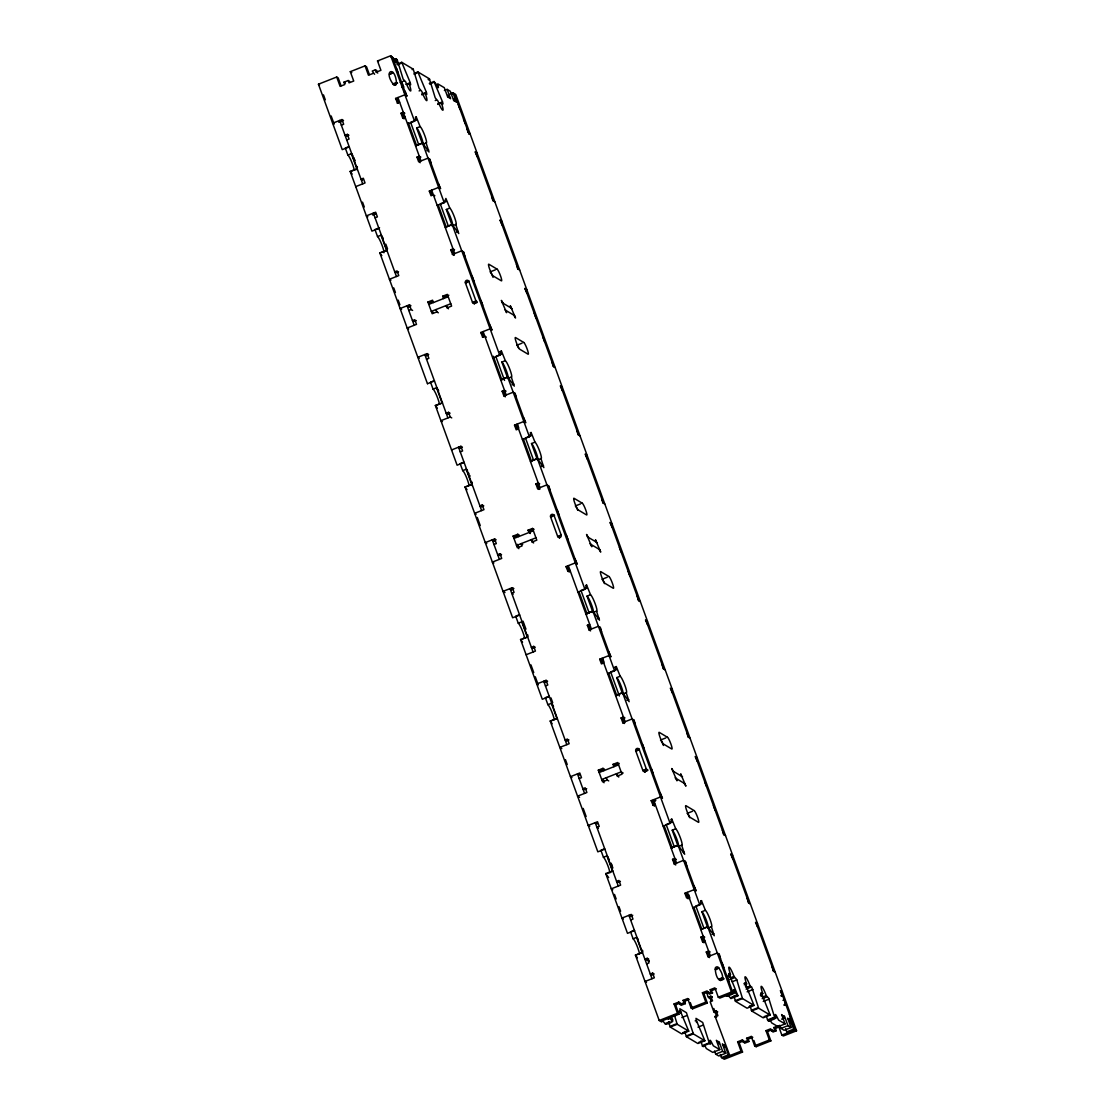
<?xml version="1.0" encoding="UTF-8"?>
<svg xmlns="http://www.w3.org/2000/svg" width="1115" height="1115" viewBox="0 0 1115 1115"><rect width="100%" height="100%" fill="white"/><g stroke="black" fill="none" stroke-linecap="round" stroke-linejoin="round"><path stroke-width="1.5" d="M407.365 84.503L409.121 83.82A8.864 1.254 68.5 0 1 410.362 90.97A8.864 1.254 68.5 0 1 405.637 81.743L403.142 79.095L397.177 59.722L396.076 58.942L396.173 60.224A5.059 0.725 68.5 0 1 396.369 62.775A5.059 0.725 68.5 0 1 394.306 59.095L390.724 55.75L377.511 60.949L380.926 70.315L376.257 72.154L375.407 69.813L372.257 71.053L374.598 74.273M703.663 1046.637L702.478 1046.26L700.903 1041.103M390.724 74.092L393.038 72.405M415.63 145.842L422.446 142.901L429.024 152.058L426.111 142.985A8.864 1.254 68.5 0 0 424.871 135.835A8.864 1.254 68.5 0 0 420.146 126.608L416.243 116.95L414.543 121.173L390.724 55.75M422.487 142.929L444.202 202.665L445.902 198.442L449.805 208.101A8.864 1.254 68.5 0 1 454.53 217.327A8.864 1.254 68.5 0 1 455.77 224.491L458.753 233.565L452.146 224.422L445.289 227.335M530.489 461.401L537.305 458.46L543.869 467.617L540.97 458.558A8.864 1.254 68.5 0 0 539.716 451.394A8.864 1.254 68.5 0 0 535.005 442.167L531.102 432.509L529.388 436.732L507.646 376.968L514.294 386.138L511.297 377.051A8.864 1.254 68.5 0 0 510.057 369.901A8.864 1.254 68.5 0 0 505.332 360.675L501.429 351.016L499.729 355.239L452.146 224.422M586.016 613.975L592.832 611.034L599.48 620.205L596.497 611.118A8.864 1.254 68.5 0 0 595.257 603.968A8.864 1.254 68.5 0 0 590.532 594.741L586.629 585.082L584.929 589.305L537.346 458.488M592.873 611.062L614.588 670.798L616.288 666.575L620.191 676.234A8.864 1.254 68.5 0 1 624.916 685.46A8.864 1.254 68.5 0 1 626.156 692.624L629.139 701.697L622.532 692.554L615.675 695.467M700.875 929.534L707.691 926.593L714.269 935.75L711.356 926.69A8.864 1.254 68.5 0 0 710.102 919.527A8.864 1.254 68.5 0 0 705.391 910.3L701.488 900.641L699.774 904.864L678.032 845.1L684.68 854.271L681.683 845.198A8.864 1.254 68.5 0 0 680.443 838.034A8.864 1.254 68.5 0 0 675.732 828.807L671.815 819.149L670.115 823.372L622.532 692.554M744.304 984.852L746.646 983.932L745.029 983.096L754.033 1005.437L747.036 1008.197L735.51 1001.326L733.921 996.169M607.619 673.572L614.616 670.812M407.63 123.932L414.543 121.173M437.233 205.439L444.23 202.679M492.816 357.999L499.729 355.239M522.433 439.505L529.388 436.732M578.016 592.065L584.929 589.305M663.216 826.131L670.115 823.372M692.819 907.638L699.774 904.864M549.402 696.499L542.308 699.272L520.552 639.494L527.716 636.93L522.475 638.993M349.329 146.887L342.249 149.633L318.444 84.21L336.702 77.019L338.193 77.911L341.037 85.716M379.016 228.366L371.922 231.126L350.166 171.362L357.33 168.797L352.089 170.86M427.505 383.727L434.502 380.968M464.216 462.432L457.108 465.206L435.352 405.428L442.53 402.863L437.275 404.926M519.729 615.02L512.635 617.766L465.025 486.934L472.189 484.356L466.948 486.419M604.915 849.086L597.835 851.832L550.211 721.001L557.389 718.422L552.134 720.485M607.675 873.059L612.915 870.996L605.738 873.561L627.494 933.339L634.602 930.565M336.702 77.019L340.117 86.385L344.772 84.545L343.922 82.203L348.201 80.531L349.051 82.858L353.72 81.033L350.305 71.667L365.037 65.869L366.528 66.747L369.372 74.552M391.044 57.102L392.215 56.642L406.418 95.653M393.734 59.848L396.076 58.942M395.95 60.015L397.121 59.555M396.173 60.67L397.344 60.224M373.107 73.395L368.452 75.221L365.037 65.869M397.065 64.14L401.735 62.301L413.247 69.172L419.101 88.266L421.777 91.36A8.864 1.254 68.5 0 0 426.488 100.587A8.864 1.254 68.5 0 0 425.247 93.423L421.749 94.803M397.33 64.823L400.829 63.444M389.414 74.106L392.912 72.726M412.09 69.632L413.247 69.172M414.362 73.297L417.86 71.918L429.387 78.789L435.226 97.869L437.902 100.963A8.864 1.254 68.5 0 0 442.627 110.204A8.864 1.254 68.5 0 0 441.373 103.04L437.874 104.42M414.041 74.203L416.954 73.06M400.285 82.454L401.944 82.287L403.644 86.97L402.473 87.43M402.989 81.311L404.146 80.851M396.118 84.587L394.947 85.047L392.954 83.862C383.156 70.398 395.114 65.451 396.452 82.482L397.581 83.151M400.773 82.747L401.944 82.287M405.874 84.378L410.25 82.663L401.735 62.301M401.985 87.137L403.644 86.97M428.216 79.249L429.387 78.789M428.439 79.904L429.61 79.444M404.048 91.723L405.205 91.263L406.905 95.946L405.749 96.406M429.331 83.374L434 81.534L436.077 84.001A5.059 0.725 68.5 0 0 437.986 87.528A5.059 0.725 68.5 0 0 438.265 86.259L437.749 83.848L444.286 87.667L447.686 97.019L448.676 97.618L447.826 95.277L450.585 98.747L447.171 89.381L444.383 90.482M429.596 84.057L433.094 82.677M338.793 122.274L343.462 120.448L341.971 119.556L332.646 123.221L334.138 124.113L331.169 115.988M397.553 103.263L395.602 98.441L404.926 94.761L406.905 95.946M419.115 90.928L420.285 90.468M341.343 125.159L343.671 124.239L341.971 119.556M397.302 103.11L399.63 102.204M421.721 94.106L426.376 92.266L417.86 71.918M347.364 134.371L345.037 135.291L346.528 136.183L348.856 135.263L347.364 134.371L349.065 139.054L346.737 139.974M400.996 113.256L402.487 114.148L404.188 118.831L402.696 117.939L400.996 113.256L403.323 112.336L404.815 113.228M450.167 93.939L452.969 92.838L455.784 94.51L796.556 1030.79L783.343 1035.988L781.852 1035.096L778.451 1025.744L773.782 1027.57L776.124 1030.804L772.988 1032.044L770.646 1028.811L765.977 1030.65L769.378 1040.016L770.869 1040.894L756.137 1046.706L754.646 1045.814L751.245 1036.448L746.576 1038.288L748.918 1041.522L744.653 1043.194L742.311 1039.974L737.642 1041.8L741.043 1051.166L742.534 1052.058L724.276 1059.25L721.461 1057.577L720.318 1054.456M435.24 100.545L436.411 100.085M452.551 94.315L454.293 93.632L468.495 132.643M437.847 103.723L442.516 101.883L434 81.534M402.696 117.939L405.024 117.019M415.365 117.284L416.243 116.95M354.18 169.787A8.864 1.254 68.5 0 0 351.309 161.09A8.864 1.254 68.5 0 0 347.866 155.069L345.302 148.044L348.8 146.664M418.752 144.755L410.599 122.343L411.463 121.995M412.118 121.73L416.717 119.932M347.866 155.069L351.364 153.689A8.864 1.254 68.5 0 1 351.727 154.023M426.111 142.985L422.613 144.365L416.648 127.988L420.146 126.608M417.372 145.145L422.627 143.082M468.579 134.079L469.986 133.521L467.993 132.337L466.795 127.96M426.92 150.706L428.662 150.009M416.968 157.145L419.296 156.225L420.787 157.117L418.46 158.037L416.968 157.145L418.669 161.828L427.993 158.149L429.986 159.333L431.198 163.724M355.713 186.623L365.037 182.944L363.337 178.261L361.009 179.18L362.5 180.072M434.85 195.738L433.359 194.846L431.031 195.766L429.317 191.083L438.641 187.418L440.634 188.602L438.432 183.613M372.521 214.93L375.63 213.704M375.058 217.801L377.4 216.881L375.685 212.198L366.361 215.878L367.852 216.77M383.922 252.757A8.864 1.254 68.5 0 0 381.651 244.241A8.864 1.254 68.5 0 0 377.525 236.561L374.961 229.551L379.56 227.739M448.411 226.261L440.258 203.836L446.376 201.425M377.525 236.561L381.023 235.195A8.864 1.254 68.5 0 1 381.874 236.143M452.411 225.927A8.864 1.254 68.5 0 1 452.272 225.857L446.307 209.481L449.805 208.101M427.449 383.699L379.825 252.868L387.003 250.29L381.748 252.352M447.045 226.652L452.286 224.575M452.272 225.857L455.77 224.491M456.579 232.199L458.321 231.502M450.683 249.802L453.025 248.882L454.516 249.774L452.174 250.68L450.683 249.802L452.648 254.624M398.543 271.809L396.215 272.729L394.724 271.837L397.065 270.917L398.766 275.6L389.442 279.266L390.933 280.158M452.397 254.485L461.721 250.805L463.701 251.99L464.913 256.38M495.367 269.83L490.112 271.893A6.328 0.892 68.5 0 1 493.053 277.342M407.797 306.973L410.905 305.747L409.414 304.855L400.09 308.534L401.581 309.413M476.969 301.538L475.966 300.952L468.871 281.44L465.373 282.82L472.467 302.318L474.46 303.503L477.262 302.402M438.334 312.785L436.843 311.893L432.174 313.733L427.909 302.026L432.578 300.2L433.428 302.541M443.533 298.555L442.683 296.214L447.352 294.374L451.603 306.081L446.948 307.921L446.084 305.58L448.425 308.813M408.787 310.458L411.114 309.538L412.606 310.43M432.509 301.691L429.4 302.918L427.909 302.026M448.829 295.266L444.174 297.106L442.683 296.214M428.787 304.367L448.216 296.715M450.767 303.74L431.338 311.392L433.331 312.576M416.299 320.562L413.972 321.482L412.48 320.604L414.808 319.684L416.508 324.367L407.184 328.033L408.675 328.925M425.54 355.727L428.648 354.514L427.157 353.622L417.832 357.288L419.324 358.18M482.739 337.329L480.788 332.507L490.112 328.827L492.105 330.012L489.903 325.036M426.529 359.225L428.871 358.305L427.157 353.622M482.488 337.176L484.83 336.27L486.321 337.148M499.687 351.699L501.429 351.016M522.057 343.169L516.803 345.246A6.328 0.892 68.5 0 1 518.782 348.451M439.38 403.853A8.864 1.254 68.5 0 0 436.495 395.156A8.864 1.254 68.5 0 0 433.052 389.135L430.502 382.111L431.38 381.776M432.244 381.428L434 380.745M496.663 356.061L501.903 353.999M433.052 389.135L436.55 387.755A8.864 1.254 68.5 0 1 437.679 389.149M507.255 376.94L501.848 362.054L505.332 360.675M507.646 376.968L500.816 379.908M502.572 379.212L507.813 377.149M507.799 378.431L511.297 377.051M512.106 384.773L513.862 384.076M448.537 412.327L446.195 413.247L447.686 414.139L450.014 413.219L448.537 412.327L450.237 417.01L451.728 417.902M502.154 391.212L504.496 390.292L505.987 391.184L503.646 392.104L502.154 391.212L503.868 395.895L505.36 396.787L503.646 392.104M450.237 417.01L440.913 420.689L442.404 421.582M503.868 395.895L513.193 392.215L515.172 393.4L516.384 397.79M451.561 449.944L460.885 446.279L462.377 447.157L459.269 448.383M518.545 428.913L516.217 429.832L514.517 425.15L523.841 421.484L525.834 422.669L523.632 417.693M460.258 451.868L462.586 450.948L460.885 446.279M530.224 432.857L531.102 432.509M469.039 485.346A8.864 1.254 68.5 0 0 466.168 476.649A8.864 1.254 68.5 0 0 462.711 470.628L460.161 463.617L463.659 462.237M533.611 460.328L525.444 437.902L526.322 437.554M526.977 437.303L531.576 435.491M462.711 470.628L466.209 469.262A8.864 1.254 68.5 0 1 466.586 469.582M540.97 458.558L537.472 459.938L531.507 443.547L535.005 442.167M532.231 460.718L537.486 458.641M540.9 466.614L543.521 465.582M482.251 504.983L479.924 505.903L481.415 506.795L483.743 505.875L482.251 504.983L483.952 509.667L474.628 513.332L476.119 514.224M538.824 489.29L537.583 488.551L535.883 483.868L538.211 482.948L539.702 483.84M537.583 488.551L546.908 484.872L548.901 486.056L550.113 490.447M580.553 503.896L575.312 505.959A6.328 0.892 68.5 0 1 575.591 506.224M492.983 541.04L496.091 539.813L494.6 538.921L485.276 542.601L486.767 543.479M550.573 516.886L554.071 515.506L561.166 535.019A1.896 1.854 -59.2 0 1 560.051 537.458A1.896 1.854 -59.2 0 1 557.667 536.399L550.573 516.886A1.896 1.854 -59.2 0 1 551.674 514.447A1.896 1.854 -59.2 0 1 554.071 515.506M513.109 536.092L517.778 534.266L519.255 535.144L514.6 536.984L513.109 536.092L517.374 547.8L522.029 545.96L521.179 543.618L522.67 544.51M527.883 530.28L532.538 528.44L534.029 529.332L529.36 531.172L527.883 530.28L530.224 533.514L529.36 531.172M493.973 544.524L496.314 543.604L494.6 538.921M513.973 538.433L533.402 530.782M535.967 537.806L516.538 545.458L518.517 546.643M500.008 553.751L497.666 554.671L499.158 555.549L501.485 554.643L500.008 553.751L501.708 558.434L492.384 562.099L493.875 562.991M532.134 541.988L533.625 542.88L531.284 539.646L532.134 541.988L536.803 540.148L532.538 528.44M561.166 535.019L557.667 536.399L559.66 537.569M510.74 589.793L513.848 588.581L512.356 587.689L503.032 591.354L505.011 592.539M567.939 571.396L565.988 566.573L575.312 562.894L577.305 564.079L575.103 559.103M567.688 571.256L570.016 570.336M585.751 585.431L586.629 585.082M607.243 577.236L602.002 579.312A6.328 0.892 68.5 0 1 604.469 583.605M516.566 615.842L519.186 614.811M587.103 588.065L580.985 590.476L589.138 612.888M515.688 616.177L518.252 623.201L521.75 621.822A8.864 1.254 68.5 0 1 522.336 622.435M596.497 611.118L592.999 612.497L587.034 596.121L590.532 594.741M587.758 613.278L593.013 611.215M597.306 618.839L599.048 618.142M533.723 646.393L531.395 647.313L532.886 648.205L535.214 647.285L533.723 646.393L535.423 651.076L526.099 654.756M587.354 625.278L588.845 626.17L590.546 630.853L589.054 629.961L587.354 625.278L589.682 624.358M589.054 629.961L598.379 626.296L600.372 627.466L601.584 631.857M544.455 682.45L547.563 681.223L546.071 680.345L536.747 684.011L538.238 684.903L535.284 676.777M603.745 662.979L601.417 663.899L599.703 659.216L609.041 655.55L611.02 656.735L608.818 651.759M545.444 685.934L547.786 685.014L546.071 680.345M614.546 667.272L616.288 666.575M554.225 719.426A8.864 1.254 68.5 0 0 551.354 710.715A8.864 1.254 68.5 0 0 547.911 704.708L545.36 697.683L546.225 697.335M547.103 696.986L548.859 696.304M616.762 669.558L610.644 671.969L619.382 695.997M547.911 704.708L551.409 703.328A8.864 1.254 68.5 0 1 552.538 704.722M622.114 692.513L616.693 677.613L620.191 676.234M617.431 694.784L622.672 692.708M626.156 692.624L622.658 694.004A8.864 1.254 68.5 0 0 621.417 686.84A8.864 1.254 68.5 0 0 616.693 677.613M626.964 700.332L628.721 699.649M621.083 717.935L623.41 717.015L624.902 717.907L622.56 718.827L621.083 717.935L622.783 722.618L624.024 723.356M568.943 739.942L566.601 740.862L565.11 739.97L567.451 739.05L569.152 743.733L559.828 747.412L561.807 748.583M622.783 722.618L632.107 718.938L634.101 720.123L635.299 724.513M665.753 737.963L660.498 740.039A6.328 0.892 68.5 0 1 663.439 745.475M647.648 770.535L644.846 771.65L642.867 770.465L635.759 750.952L639.257 749.573L646.365 769.085L647.843 769.963M598.295 770.172L602.964 768.333L604.455 769.211L599.786 771.05L598.295 770.172L602.56 781.866L607.229 780.026L608.72 780.918M613.919 766.688L613.069 764.346L617.738 762.521L621.989 774.214L617.334 776.054L616.484 773.712L618.825 776.946L617.334 776.054M579.173 778.591L581.5 777.671L579.8 772.988L570.476 776.667L571.967 777.545M619.229 763.399L614.56 765.238L613.069 764.346M599.173 772.5L618.602 764.848M586.685 788.709L584.358 789.615L582.866 788.737L585.194 787.817L586.894 792.5L577.57 796.166L579.563 797.35M653.125 805.462L651.174 800.64L660.512 796.96L662.491 798.145L660.289 793.169M651.174 800.64L652.665 801.518L655.773 800.305M652.888 805.323L655.216 804.403M670.951 819.497L671.815 819.149M687.202 813.379L692.443 811.302M603.94 849.045L600.887 850.243L603.438 857.268A8.864 1.254 68.5 0 1 607.243 864.125A8.864 1.254 68.5 0 1 609.863 872.892M672.289 822.131L666.171 824.543L674.338 846.954M603.438 857.268L606.936 855.888A8.864 1.254 68.5 0 1 608.372 857.797M677.655 845.086L672.234 830.187L675.732 828.807M678.032 845.1L671.202 848.041M672.958 847.344L678.199 845.282M678.185 846.564L681.683 845.198M683.37 852.557L684.248 852.208M672.554 859.344L674.031 860.236L675.746 864.919L674.254 864.027L672.554 859.344L674.882 858.425M620.414 881.352L618.072 882.272L616.581 881.38L618.923 880.474L620.623 885.143L611.299 888.822L612.79 889.714M674.031 860.236L676.373 859.317M674.254 864.027L683.579 860.362L685.572 861.547L686.77 865.923M688.931 897.045L686.603 897.965L684.903 893.282L694.227 889.617L696.22 890.801L694.018 885.826M629.654 916.516L632.763 915.29M630.644 920L632.972 919.095L631.271 914.412L621.947 918.077L623.438 918.969M700.61 900.99L701.488 900.641M631.425 931.401L634.045 930.37M701.962 903.624L695.844 906.035L703.997 928.461M630.546 931.75L633.097 938.774L636.595 937.394A8.864 1.254 68.5 0 1 637.195 937.994M711.356 926.69L707.858 928.07L701.893 911.68L705.391 910.3M661.655 1020.713L661.753 1021.995L659.216 1020.49L635.411 955.067L642.575 952.489L637.334 954.552M702.617 928.851L707.872 926.788M647.244 958.301L644.916 959.207L646.407 960.099L648.735 959.179L647.244 958.301L648.944 962.97L646.616 963.89M700.875 937.171L703.203 936.252L704.694 937.144L702.366 938.063L700.875 937.171L702.575 941.854L704.067 942.746L702.366 938.063M712.164 934.398L713.907 933.715M702.575 941.854L704.917 940.935M652.637 973.116L650.31 974.036L651.801 974.928L654.129 974.008L652.637 973.116L654.338 977.799L645.014 981.479L646.505 982.357M706.269 952.001L708.596 951.081L710.088 951.973L707.76 952.893L706.269 952.001L707.969 956.684L709.461 957.562L707.76 952.893M707.969 956.684L717.307 953.004L719.287 954.189L720.499 958.579M715.273 969.423L718.771 968.043C728.569 981.507 716.624 986.454 715.273 969.423A1.896 1.854 -59.2 0 1 716.388 966.97A1.896 1.854 -59.2 0 1 718.771 968.043M728.179 975.235L730.506 974.315A8.864 1.254 68.5 0 1 729.266 967.165A8.864 1.254 68.5 0 1 733.991 976.392L736.667 979.486L742.506 998.58L754.033 1005.437M723.733 979.207L720.806 980.35L718.827 979.165L722.325 977.785L723.816 978.677M728.165 976.392L730.492 977.771L733.991 976.392M729.642 979.569L734.311 977.744M674.073 1003.932L678.742 1002.092L680.234 1002.984L675.565 1004.81L674.073 1003.932L677.488 1013.298L678.965 1014.176L660.707 1021.368M683.007 1000.406L687.676 998.566L689.168 999.458L684.499 1001.298L683.007 1000.406L685.349 1003.639L681.084 1005.326L678.742 1002.092M687.676 998.566L691.077 1007.932L692.568 1008.824L707.3 1003.026L705.823 1002.134L702.408 992.768L707.077 990.928L709.419 994.162L712.555 992.921L710.213 989.702L714.882 987.862L718.283 997.228L719.774 998.106L732.987 992.908L718.785 953.896M732.165 981.758L736.82 979.918M702.408 992.768L703.9 993.66L708.569 991.82M711.705 990.58L716.374 988.754M679.593 1004.434L683.857 1002.747M707.927 993.27L711.063 992.043L712.555 992.921M708.485 997.089L710.812 996.169L712.011 996.88M743.984 983.5L745.154 983.04M709.182 998.287L712.304 997.061M679.049 1011.263L680.22 1010.803L679.857 1008.754L686.422 1012.699L693.349 1033.898L704.875 1040.769L697.879 1043.515L686.352 1036.657L684.763 1031.5M659.216 1020.49L677.488 1013.298M691.077 1007.932L705.823 1002.134M718.283 997.228L731.496 992.015L734.144 993.521L733.935 992.252A5.059 0.725 68.5 0 1 733.74 989.688A5.059 0.725 68.5 0 1 735.816 993.367L737.893 995.834L730.896 998.58L728.82 996.127A5.059 0.725 68.5 0 0 728.22 994.803M745.461 986.691L746.618 987.388L750.116 986.008L751.719 986.984L758.632 1008.183L770.158 1015.054L763.162 1017.814L751.635 1010.943L750.06 1005.786M725.99 995.667L727.036 996.28L732.876 993.995M746.074 989.075L750.437 987.346M731.022 997.507L736.848 995.207M670.004 1021.772C655.829 1026.26 679.495 1023.807 670.798 1017.173M732.973 996.977L737.628 995.151L737.893 995.834M681.836 1017.535L686.505 1015.695M747.134 991.82L752.96 989.535M671.16 1025.925L676.986 1023.626L674.268 1014.622M735.287 1000.671L741.113 998.385M670.226 1027.04L677.209 1024.281L688.736 1031.152L681.739 1033.912L670.226 1027.04L668.638 1021.884M735.51 1001.326L742.506 998.58M713.879 1011.918L716.206 1010.998L717.698 1011.89L715.37 1012.796L713.879 1011.918L710.185 1001.772L712.513 1000.852L710.812 996.169M760.444 994.469L762.771 993.549A8.864 1.254 68.5 0 1 761.531 986.385A8.864 1.254 68.5 0 1 766.256 995.611L768.737 998.26L774.702 1017.633L775.817 1018.427L775.719 1017.145A5.059 0.725 68.5 0 1 775.385 1014.538A5.059 0.725 68.5 0 1 777.002 1016.936L778.632 1020.1L785.058 1023.932L778.061 1026.678L771.636 1022.859L770.005 1019.695M695.189 1020.866L696.345 1020.42L695.997 1018.371L702.701 1022.483L709.475 1043.515L710.534 1044.142L710.422 1042.86A5.059 0.725 68.5 0 1 710.102 1040.253A5.059 0.725 68.5 0 1 711.705 1042.65L713.335 1045.814L719.76 1049.633L712.764 1052.393L706.339 1048.56L704.722 1045.41M760.43 995.611L762.758 996.991L766.256 995.611M714.799 1016.908L717.907 1015.681L716.206 1010.998M762.2 998.692L766.576 996.963M682.645 1032.769L687.314 1030.929M749.099 1006.594L750.27 1006.134M751.426 1005.674L752.597 1005.214M697.976 1027.152L702.631 1025.312M763.259 1001.437L769.085 999.138M780.904 995.737L782.577 995.57L781.406 996.029M687.3 1035.542L693.126 1033.243M751.412 1010.288L757.252 1007.988M686.352 1036.657L693.349 1033.898M751.635 1010.943L758.632 1008.183M782.967 1000.322L784.138 999.862L785.838 1004.545L784.096 1005.228M784.179 1004.699L785.336 1004.239M698.771 1042.372L702.269 1041.006M764.068 1016.671L769.894 1014.371L770.158 1015.054M703.426 1045.145L709.251 1042.86M768.723 1019.904L768.82 1021.187L767.552 1019.904L773.378 1017.605M702.478 1046.26L709.475 1043.515M767.775 1020.56L774.772 1017.8M768.82 1021.187L774.646 1018.887M781.601 1019.138L784.402 1018.037L783.552 1015.695L784.542 1016.295L787.957 1025.661L791.093 1027.528L784.096 1030.274L780.96 1028.406L779.817 1025.284M791.093 1027.528L787.678 1018.162L790.201 1021.493L789.336 1019.152L791.093 1018.971M737.642 1041.8L739.134 1042.692L743.789 1040.852L742.311 1039.974M746.576 1038.288L748.067 1039.18L752.737 1037.34L751.245 1036.448M765.977 1030.65L767.468 1031.542L772.124 1029.702M773.782 1027.57L775.273 1028.462L779.943 1026.622M743.161 1042.316L747.426 1040.63M771.496 1031.152L774.632 1029.912M715.663 1054.121L722.659 1051.361L725.795 1053.229L718.799 1055.989L715.663 1054.121L714.534 1050.999M780.96 1028.406L787.957 1025.661M721.461 1057.577L728.457 1054.818L729.781 1055.612L715.077 1016.295L716.569 1017.187M785.615 1028.741L786.744 1031.863L793.741 1029.103L796.556 1030.79M722.785 1058.358L741.043 1051.166M754.646 1045.814L769.378 1040.016M781.852 1035.096L795.065 1029.898L780.862 990.887M727.036 996.28L726.938 994.998M447.171 89.381L450.321 91.263L453.721 100.615L454.711 101.214L453.861 98.873L456.383 102.204L452.969 92.838M396.187 67.555L397.902 72.238M458.265 104.545L459.979 109.228M377.511 60.949L378.626 61.618M409.121 83.82L410.682 84.712L410.25 82.663M425.247 93.423L426.808 94.329L426.376 92.266M441.373 103.04L442.948 103.946L442.516 101.883M463.519 118.984L465.234 123.667M375.407 69.813L376.898 70.705M376.257 72.154L377.748 73.046M395.602 98.441L397.093 99.319L398.362 102.831M350.305 71.667L351.796 72.559M477.081 153.034L475.101 151.849L477.29 156.825M348.201 80.531L349.692 81.409M343.922 82.203L345.413 83.095M318.444 84.21L319.559 84.879M491.631 196.226L492.844 200.616L494.837 201.801M341.622 121.66L339.643 120.476L362.71 183.863M501.931 221.3L499.938 220.115L502.14 225.091M429.317 191.083L430.808 191.975L431.951 195.097M516.482 264.492L517.695 268.882L519.674 270.067M526.782 289.565L524.789 288.395L526.991 293.37M375.351 214.303L373.358 213.118L396.438 276.52M472.161 276.269L473.861 280.952M534.238 313.259L535.939 317.942M502.21 302.736L512.133 308.646M466.363 283.405L465.373 282.82A1.896 1.854 -59.2 0 1 466.488 280.381A1.896 1.854 -59.2 0 1 468.871 281.44M504.761 309.747L514.698 315.67M480.955 300.465L482.67 305.134M543.033 337.455L544.747 342.124M551.981 362.027L553.193 366.417L555.172 367.588M480.788 332.507L482.279 333.385L483.422 336.507M562.281 387.1L560.288 385.915L562.49 390.891M409.066 306.96L407.087 305.775L414.181 325.287M576.831 430.292L578.044 434.683L580.023 435.867M426.822 355.727L424.829 354.542L447.909 417.93M587.117 455.366L585.138 454.181L587.34 459.157M514.517 425.15L516.008 426.042L517.137 429.164M601.682 498.558L602.88 502.949L604.874 504.133M611.968 523.646L609.989 522.461L612.191 527.437M535.883 483.868L537.374 484.746L539.075 489.429M460.537 448.369L458.558 447.185L481.624 510.586M557.347 510.336L559.047 515.019M619.424 547.326L621.125 552.009M587.396 536.803L597.333 542.712M589.947 543.813L599.884 549.737M566.155 534.531L567.856 539.2M628.233 571.521L629.933 576.19M637.181 596.093L638.379 600.483L640.372 601.668M565.988 566.573L567.479 567.451L569.18 572.134M647.467 621.167L645.487 619.982L647.69 624.957M494.266 541.026L492.272 539.841L499.381 559.354M662.031 664.359L663.23 668.749L665.223 669.934M512.008 589.793L510.029 588.609L533.095 651.996M513.221 594.17L511.729 593.292L514.057 592.372L512.356 587.689M672.317 689.432L670.338 688.248L672.526 693.237M599.703 659.216L601.194 660.108L602.337 663.23M686.868 732.639L688.08 737.015L690.06 738.2M697.168 757.712L695.175 756.527L697.377 761.503M545.737 682.436L543.744 681.251L566.824 744.653M642.547 744.402L644.247 749.085M704.624 781.392L706.325 786.075M672.596 770.869L682.519 776.779M675.146 777.894L685.084 783.803M651.341 768.597L653.056 773.28M713.419 805.587L715.133 810.271M722.367 830.159L723.579 834.55L725.558 835.734M623.146 773.057L621.153 771.873L601.724 779.524L603.717 780.709M655.495 800.904L653.515 799.72L676.582 863.108M732.666 855.233L730.673 854.048L732.876 859.024M579.452 775.092L577.472 773.908L584.567 793.42M747.217 898.425L748.43 902.816L750.409 904M597.208 823.86L595.215 822.675L618.295 886.063M598.407 828.236L596.915 827.358L599.257 826.438L597.542 821.755L588.218 825.435L589.71 826.313M757.517 923.499L755.524 922.314L757.726 927.304M684.903 893.282L686.394 894.174L688.094 898.857M772.068 966.705L773.266 971.081L775.26 972.266M782.354 991.779L780.375 990.594L782.075 995.277M722.06 962.872L723.76 967.555M730.506 974.315L728.903 973.493L737.628 995.151M762.771 993.549L761.211 992.643L769.894 1014.371M630.923 916.502L628.944 915.331L652.01 978.719M727.315 977.298L729.015 981.981M789.392 1014.288L790.591 1018.678M722.422 978.078L723.551 978.747M789.336 1019.152L793.741 1029.103M784.402 1018.037L781.643 1014.566L785.058 1023.932M719.3 979.681L720.555 980.615M786.744 1031.863L788.068 1032.657M706.771 992.406L707.983 996.796L709.976 997.981L711.161 1001.228M679.021 1011.709L681.335 1013.089A8.864 1.254 68.5 0 0 680.763 1011.584M696.304 1022.009L697.46 1022.706M667.704 1018.622L668.861 1019.221L668.652 1017.967M672.61 1021.535L670.519 1019.082A5.059 0.725 68.5 0 0 669.934 1017.758M665.613 1024.295L663.523 1021.828A5.059 0.725 68.5 0 0 662.937 1020.518M379.825 252.868L381.832 255.614M465.025 486.934L467.018 489.68M520.552 639.494L522.559 642.24M550.211 721.001L552.218 723.746M605.738 873.561L608.665 877.589M635.411 955.067L637.404 957.813M350.166 171.362L352.173 174.107M435.352 405.428L437.359 408.174M707.691 926.593L731.496 992.015M647.146 958.9L649.055 961.478L649 960.656M696.345 1020.42L704.875 1040.769M680.22 1010.803L688.736 1031.152M475.589 152.142L493.346 200.909M500.44 220.408L518.182 269.175M525.29 288.687L553.681 366.71M560.789 386.208L578.532 434.975M585.64 454.488L603.382 503.241M610.476 522.754L638.881 600.776M645.975 620.275L663.732 669.042M670.826 688.554L688.582 737.308M695.676 756.82L724.067 834.842M731.175 854.341L748.918 903.108M756.026 922.621L773.768 971.374M775.273 1028.462L776.124 1030.804M511.144 308.061L510.294 305.719L515.548 318.012L513.694 315.085M596.344 542.127L595.48 539.785L600.734 552.078L598.894 549.151M681.53 776.193L680.68 773.852L685.934 786.145L684.08 783.218M503.2 303.322L501.346 300.395L506.6 312.688L505.75 310.346M588.386 537.388L586.546 534.461L591.8 546.754L590.95 544.413M673.585 771.455L671.746 768.528L676.986 780.821L676.136 778.479M767.468 1031.542L770.869 1040.894M753.865 1040.462L756.137 1046.706M429.484 159.041L440.132 188.296M463.213 251.697L491.604 329.719M514.684 393.107L525.332 422.362M548.399 485.764L576.803 563.786M599.87 627.174L610.518 656.442M633.599 719.83L661.989 797.852M685.07 861.24L695.718 890.509M748.067 1039.18L748.918 1041.522M495.785 356.41L504.538 380.424M408.299 122.803L416.634 145.675M438.32 205.272L446.418 227.516M493.262 356.229L501.931 380.062M523.506 439.338L531.604 461.582M579.033 591.884L587.131 614.128M608.706 673.404L616.804 695.649M664.219 825.95L672.317 848.194M693.99 907.735L701.725 928.976M517.625 424.704L518.754 427.825M602.811 658.77L603.954 661.892M688.568 894.411L689.851 897.91M397.93 97.521L420.996 160.908M431.658 190.163L454.725 253.565M483.13 331.587L506.196 394.975M516.844 424.23L539.925 487.631M568.316 565.653L591.396 629.041M602.044 658.296L625.111 721.698M687.23 892.376L710.311 955.764M418.46 158.037L420.16 162.72M452.174 250.68L453.889 255.363M622.56 718.827L624.275 723.496M652.665 801.518L654.366 806.201M739.134 1042.692L742.534 1052.058M710.213 989.702L711.063 992.043M713.781 1008.462L716.485 1015.863M728.457 1054.818L725.043 1045.452L724.053 1044.866L724.903 1047.208L722.395 1043.877L725.795 1053.229M703.9 993.66L707.3 1003.026M722.659 1051.361L719.259 1042.009L718.255 1041.41L719.105 1043.752L716.36 1040.281L719.76 1049.633M690.297 1002.58L692.568 1008.824M435.993 309.552L436.843 311.893M517.778 534.266L518.628 536.608M602.964 768.333L603.814 770.674M606.379 777.699L607.229 780.026M684.499 1001.298L685.349 1003.639M517.262 544.301L518.851 548.692M602.992 779.831L604.051 782.758M675.565 1004.81L678.965 1014.176M409.414 304.855L411.114 309.538M385.804 244.115L387.546 248.882M523.046 621.194L525.946 629.139M550.991 697.948L552.719 702.715M611.132 863.205L612.874 867.972M351.364 153.689L357.316 170.079M381.023 235.195L386.445 250.081M436.55 387.755L441.972 402.654M466.209 469.262L472.175 485.638M521.75 621.822L527.172 636.721M551.409 703.328L556.831 718.213M606.936 855.888L612.358 870.787M636.595 937.394L642.017 952.28M323.475 94.859L325.287 99.82M362.528 202.136L364.298 207.014M393.748 287.907L395.421 292.492M398.194 300.144L399.867 304.729M477.304 517.471L480.258 525.611M530.963 664.916L533.75 672.568M565.458 759.677L567.228 764.542M583.201 808.431L586.156 816.556M614.49 894.397L616.163 898.983M618.95 906.634L620.609 911.22M766.646 1016.894L767.552 1019.904M453.401 254.499A2.537 2.467 -59.2 0 1 454.376 254.708M622.867 722.799A2.537 2.467 -59.2 0 1 624.762 722.841M538.113 488.607A2.537 2.467 -59.2 0 1 540.008 489.025M531.507 443.547A8.864 1.254 68.5 0 1 535.785 451.631A8.864 1.254 68.5 0 1 537.834 459.896M501.848 362.054A8.864 1.254 68.5 0 1 506.419 370.905A8.864 1.254 68.5 0 1 507.952 378.501M575.939 506.698A6.328 0.892 68.5 0 1 577.765 510.266M587.034 596.121A8.864 1.254 68.5 0 1 591.758 605.347A8.864 1.254 68.5 0 1 592.999 612.497M635.759 750.952A1.896 1.854 -59.2 0 1 636.874 748.513A1.896 1.854 -59.2 0 1 639.257 749.573M687.481 813.629A6.328 0.892 68.5 0 1 689.655 817.671M701.893 911.68A8.864 1.254 68.5 0 1 706.603 920.906A8.864 1.254 68.5 0 1 707.858 928.07M672.234 830.187A8.864 1.254 68.5 0 1 676.666 838.661A8.864 1.254 68.5 0 1 678.464 846.62M728.931 973.897A8.864 1.254 68.5 0 1 730.492 977.771M746.646 983.932A8.864 1.254 68.5 0 1 745.391 976.782A8.864 1.254 68.5 0 1 750.116 986.008M745.405 984.294A8.864 1.254 68.5 0 1 746.618 987.388M761.183 993.117A8.864 1.254 68.5 0 1 762.758 996.991M446.307 209.481A8.864 1.254 68.5 0 1 450.599 217.564A8.864 1.254 68.5 0 1 452.634 225.829M416.648 127.988A8.864 1.254 68.5 0 1 421.094 136.462A8.864 1.254 68.5 0 1 422.878 144.42M609.041 859.024A8.864 1.254 68.5 0 1 609.389 859.721M611.382 864.376A8.864 1.254 68.5 0 1 611.661 865.129M633.097 938.774A8.864 1.254 68.5 0 1 636.554 944.781A8.864 1.254 68.5 0 1 639.425 953.492M637.446 938.342A8.864 1.254 68.5 0 1 638.365 939.875M642.491 950.273A8.864 1.254 68.5 0 1 642.811 951.555M351.95 154.288A8.864 1.254 68.5 0 1 352.8 155.598M353.803 157.522A8.864 1.254 68.5 0 1 354.166 158.274M354.863 159.835A8.864 1.254 68.5 0 1 355.197 160.63M357.26 166.567A8.864 1.254 68.5 0 1 357.427 167.236M382.459 237.091A8.864 1.254 68.5 0 1 383.128 238.317M437.986 389.665A8.864 1.254 68.5 0 1 438.655 390.891M466.809 469.861A8.864 1.254 68.5 0 1 467.645 471.157M468.662 473.095A8.864 1.254 68.5 0 1 469.025 473.833M469.722 475.394A8.864 1.254 68.5 0 1 470.042 476.189M472.105 482.126A8.864 1.254 68.5 0 1 472.286 482.795M518.252 623.201A8.864 1.254 68.5 0 1 521.695 629.222A8.864 1.254 68.5 0 1 524.566 637.919M522.601 622.783A8.864 1.254 68.5 0 1 523.506 624.316M527.646 634.7A8.864 1.254 68.5 0 1 527.952 635.982M552.845 705.224A8.864 1.254 68.5 0 1 553.514 706.45M716.652 969.604A1.896 1.854 -59.2 0 1 718.562 967.736M644.986 772.193A1.896 1.854 -59.2 0 1 644.345 771.343M637.181 750.771A1.896 1.854 -59.2 0 1 639.425 749.308M559.521 537.876A1.896 1.854 -59.2 0 1 559.159 537.277M551.995 516.705A1.896 1.854 -59.2 0 1 554.587 515.353M474.321 303.81A1.896 1.854 -59.2 0 1 473.959 303.21M466.795 282.639A1.896 1.854 -59.2 0 1 469.039 281.175M394.808 85.353A1.896 1.854 -59.2 0 1 394.445 84.754M396.452 82.482L392.954 83.862A1.896 1.854 -59.2 0 0 395.351 84.935A1.896 1.854 -59.2 0 0 396.452 82.482M475.966 300.952L472.467 302.318A1.896 1.854 -59.2 0 0 474.865 303.392A1.896 1.854 -59.2 0 0 475.966 300.952M646.365 769.085L642.867 770.465A1.896 1.854 -59.2 0 0 645.25 771.524A1.896 1.854 -59.2 0 0 646.365 769.085M497.109 269.147L488.83 264.213A6.328 0.892 68.5 0 0 489.722 269.328A6.328 0.892 68.5 0 0 493.095 275.921L501.374 280.841A6.328 0.892 68.5 0 0 500.482 275.74A6.328 0.892 68.5 0 0 497.109 269.147M523.799 342.486L515.52 337.552A6.328 0.892 68.5 0 0 516.412 342.667A6.328 0.892 68.5 0 0 519.785 349.26L528.064 354.194A6.328 0.892 68.5 0 0 527.172 349.079A6.328 0.892 68.5 0 0 523.799 342.486M582.309 503.213L574.03 498.28A6.328 0.892 68.5 0 0 574.908 503.395A6.328 0.892 68.5 0 0 578.281 509.987L586.56 514.921A6.328 0.892 68.5 0 0 585.682 509.806A6.328 0.892 68.5 0 0 582.309 503.213M608.999 576.553L600.72 571.619A6.328 0.892 68.5 0 0 601.612 576.734A6.328 0.892 68.5 0 0 604.985 583.326L613.264 588.26A6.328 0.892 68.5 0 0 612.372 583.145A6.328 0.892 68.5 0 0 608.999 576.553M667.495 737.28L659.216 732.346A6.328 0.892 68.5 0 0 660.108 737.461A6.328 0.892 68.5 0 0 663.481 744.053L671.76 748.987A6.328 0.892 68.5 0 0 670.868 743.872A6.328 0.892 68.5 0 0 667.495 737.28M694.185 810.619L685.92 805.685A6.328 0.892 68.5 0 0 686.798 810.8A6.328 0.892 68.5 0 0 690.171 817.393L698.45 822.326A6.328 0.892 68.5 0 0 697.558 817.211A6.328 0.892 68.5 0 0 694.185 810.619"/></g></svg>
